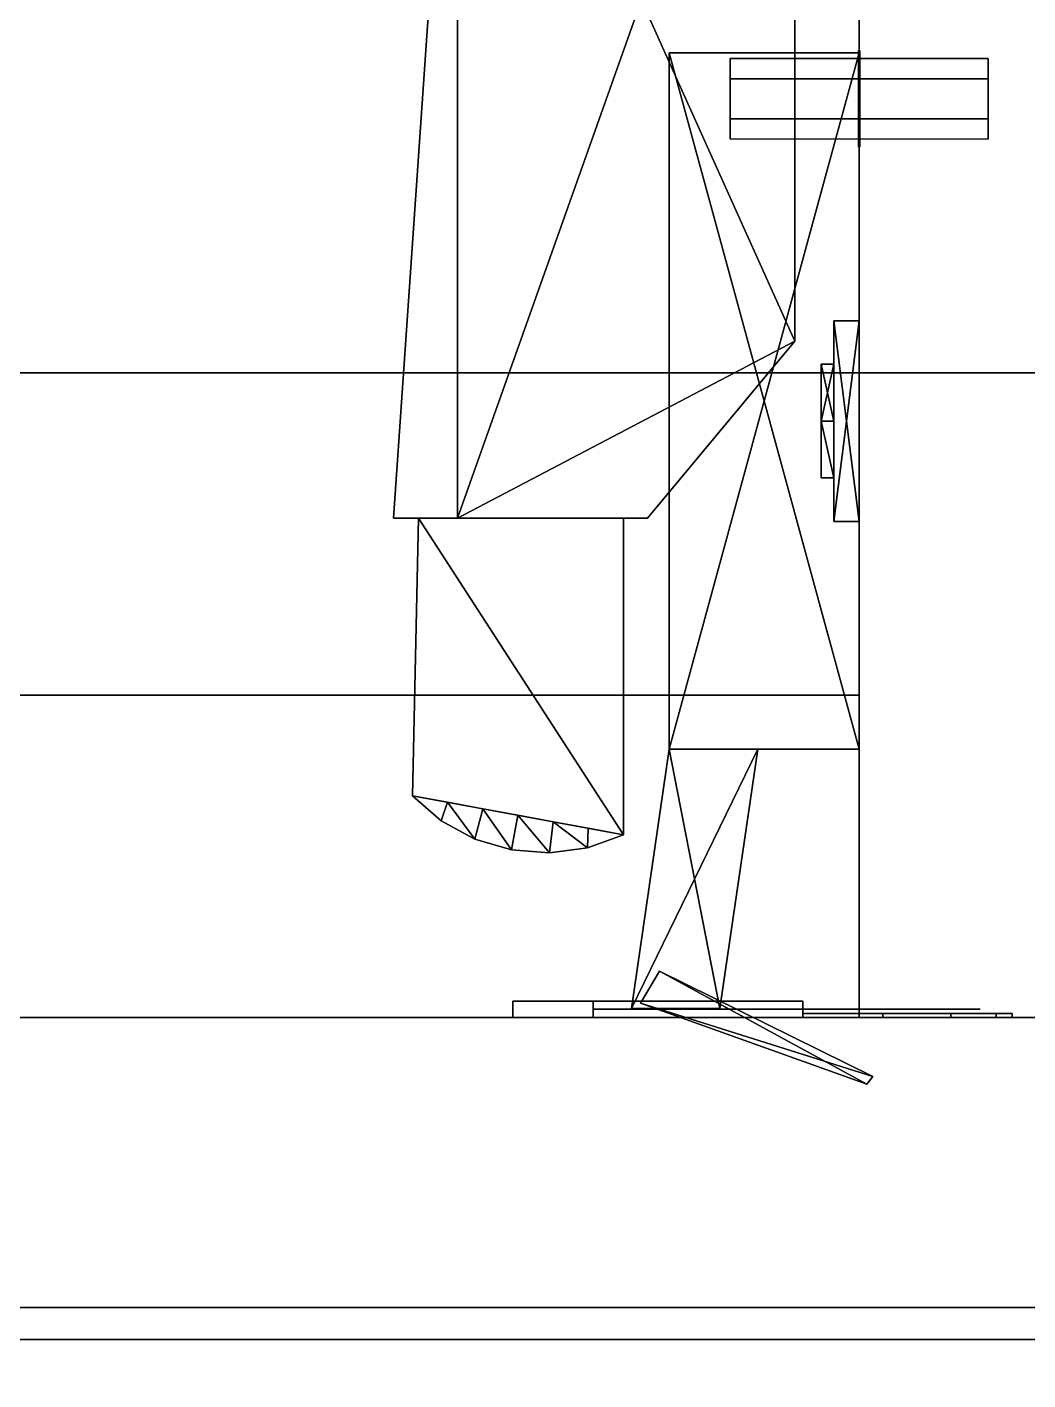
# Model space of a CAD drawing. Extents: x 0 to 3903, y -1756 to 0.
# Drawn here: x 3445.4 to 3507.5, y -540.5 to -456.5 of the extents above; entities that cross this region are included whole.
import ezdxf

# ---------------------------------------------------------------- set-up
doc = ezdxf.new("R2010")
doc.units = 0
for name, color, linetype in [('LAYER0', 7, 'CONTINUOUS'), ('LAYER1', 7, 'CONTINUOUS'), ('LAYER145', 35, 'CONTINUOUS'), ('LAYER151', 8, 'CONTINUOUS'), ('LAYER153', 8, 'CONTINUOUS'), ('LAYER279', 7, 'CONTINUOUS'), ('LAYER296', 7, 'CONTINUOUS'), ('LAYER297', 7, 'CONTINUOUS'), ('LAYER300', 7, 'CONTINUOUS'), ('LAYER303', 254, 'CONTINUOUS'), ('LAYER305', 7, 'CONTINUOUS'), ('LAYER308', 254, 'CONTINUOUS'), ('LAYER310', 253, 'CONTINUOUS'), ('LAYER311', 253, 'CONTINUOUS'), ('LAYER312', 28, 'CONTINUOUS'), ('LAYER313', 253, 'CONTINUOUS'), ('LAYER314', 253, 'CONTINUOUS'), ('LAYER315', 28, 'CONTINUOUS'), ('LAYER316', 8, 'CONTINUOUS'), ('LAYER55', 7, 'CONTINUOUS'), ('LAYER70', 7, 'CONTINUOUS')]:
    doc.layers.add(name, color=color, linetype=linetype)

msp = doc.modelspace()

# ---------------------------------------------------------------- linework, layer by layer
at = {"layer": 'LAYER0', "invisible_edges": 1}
for points in [[(3902.994, -18.002), (0.0042, -1756.002), (0.0042, -18.002), (3902.994, -18.002)], [(0.0042, -1756.002), (3902.994, -18.002), (3902.994, -1756.002), (0.0042, -1756.002)], [(3902.994, -1756.002, 5), (0.0042, -18.002, 5), (0.0042, -1756.002, 5), (3902.994, -1756.002, 5)], [(0.0042, -18.002, 5), (3902.994, -1756.002, 5), (3902.994, -18.002, 5), (0.0042, -18.002, 5)]]:
    msp.add_3dface(points, dxfattribs=at)
at = {"layer": 'LAYER145'}
for points, invisible_edges in [([(2987.5, -234.75, 885), (3753, -168, 885), (3753, -738, 885), (2987.5, -234.75, 885)], 5), ([(3753, -168, 910), (2987.5, -234.75, 910), (3753, -738, 910), (3753, -168, 910)], 3), ([(2987.5, -234.75, 885), (3753, -738, 885), (3013.39, -254.6101, 885), (2987.5, -234.75, 885)], 3), ([(3753, -738, 910), (2987.5, -234.75, 910), (3013.39, -254.6101, 910), (3753, -738, 910)], 5), ([(3013.39, -254.6101, 885), (3753, -738, 885), (3033.25, -280.5, 885), (3013.39, -254.6101, 885)], 3), ([(3753, -738, 910), (3013.39, -254.6101, 910), (3033.25, -280.5, 910), (3753, -738, 910)], 5), ([(3033.25, -280.5, 885), (3753, -738, 885), (3045.74, -310.6499, 885), (3033.25, -280.5, 885)], 3), ([(3753, -738, 910), (3033.25, -280.5, 910), (3045.74, -310.6499, 910), (3753, -738, 910)], 5), ([(3045.74, -310.6499, 885), (3753, -738, 885), (3050, -343, 885), (3045.74, -310.6499, 885)], 3), ([(3753, -738, 910), (3045.74, -310.6499, 910), (3050, -343, 910), (3753, -738, 910)], 5), ([(3050, -343, 885), (3753, -738, 885), (3050, -543, 885), (3050, -343, 885)], 3), ([(3753, -738, 910), (3050, -343, 910), (3050, -543, 910), (3753, -738, 910)], 5)]:
    msp.add_3dface(points, dxfattribs=dict(at, invisible_edges=invisible_edges))
at = {"layer": 'LAYER151', "invisible_edges": 1}
for points in [[(3535, -168, 1605), (907.0002, -538, 1605), (907.0002, -168, 1605), (3535, -168, 1605)], [(907.0002, -538, 1605), (3535, -168, 1605), (3535, -538, 1605), (907.0002, -538, 1605)], [(3535, -538, 1623), (907.0002, -168, 1623), (907.0002, -538, 1623), (3535, -538, 1623)], [(907.0002, -168, 1623), (3535, -538, 1623), (3535, -168, 1623), (907.0002, -168, 1623)], [(3535, -538, 1623), (907.0002, -538, 1605), (3535, -538, 1605), (3535, -538, 1623)], [(907.0002, -538, 1605), (3535, -538, 1623), (907.0002, -538, 1623), (907.0002, -538, 1605)]]:
    msp.add_3dface(points, dxfattribs=at)
at = {"layer": 'LAYER153', "invisible_edges": 1}
for points in [[(3517, -478, 2487), (925.0002, -538, 2487), (925.0002, -478, 2487), (3517, -478, 2487)], [(925.0002, -538, 2487), (3517, -478, 2487), (3517, -538, 2487), (925.0002, -538, 2487)], [(925.0002, -478, 2505), (3517, -478, 2487), (925.0002, -478, 2487), (925.0002, -478, 2505)], [(3517, -478, 2487), (925.0002, -478, 2505), (3517, -478, 2505), (3517, -478, 2487)], [(3517, -538, 2505), (925.0002, -478, 2505), (925.0002, -538, 2505), (3517, -538, 2505)], [(925.0002, -478, 2505), (3517, -538, 2505), (3517, -478, 2505), (925.0002, -478, 2505)], [(3517, -538, 2505), (925.0002, -538, 2487), (3517, -538, 2487), (3517, -538, 2505)], [(925.0002, -538, 2487), (3517, -538, 2505), (925.0002, -538, 2505), (925.0002, -538, 2487)]]:
    msp.add_3dface(points, dxfattribs=at)
at = {"layer": 'LAYER279', "invisible_edges": 1}
for points in [[(3497, -168, 1623), (3497, -518, 2487), (3497, -168, 2487), (3497, -168, 1623)], [(3497, -518, 2487), (3497, -168, 1623), (3497, -518, 1623), (3497, -518, 2487)], [(3497, -168, 1623), (3515, -518, 1623), (3497, -518, 1623), (3497, -168, 1623)], [(3515, -518, 1623), (3497, -168, 1623), (3515, -168, 1623), (3515, -518, 1623)], [(3515, -168, 2487), (3497, -518, 2487), (3515, -518, 2487), (3515, -168, 2487)], [(3497, -518, 2487), (3515, -168, 2487), (3497, -168, 2487), (3497, -518, 2487)], [(3515, -518, 1623), (3497, -518, 2487), (3497, -518, 1623), (3515, -518, 1623)], [(3497, -518, 2487), (3515, -518, 1623), (3515, -518, 2487), (3497, -518, 2487)]]:
    msp.add_3dface(points, dxfattribs=at)
at = {"layer": 'LAYER296', "invisible_edges": 1}
for points in [[(3497, -168, 1624), (3163, -518, 1624), (3163, -168, 1624), (3497, -168, 1624)], [(3163, -518, 1624), (3497, -168, 1624), (3497, -518, 1624), (3163, -518, 1624)], [(3497, -518, 1642), (3163, -168, 1642), (3163, -518, 1642), (3497, -518, 1642)], [(3163, -168, 1642), (3497, -518, 1642), (3497, -168, 1642), (3163, -168, 1642)], [(3497, -168, 1624), (3497, -518, 1642), (3497, -518, 1624), (3497, -168, 1624)], [(3497, -518, 1642), (3497, -168, 1624), (3497, -168, 1642), (3497, -518, 1642)], [(3497, -518, 1642), (3163, -518, 1624), (3497, -518, 1624), (3497, -518, 1642)], [(3163, -518, 1624), (3497, -518, 1642), (3163, -518, 1642), (3163, -518, 1624)]]:
    msp.add_3dface(points, dxfattribs=at)
at = {"layer": 'LAYER297', "invisible_edges": 1}
for points in [[(3163, -168, 2486), (3497, -518, 2486), (3497, -168, 2486), (3163, -168, 2486)], [(3497, -518, 2486), (3163, -168, 2486), (3163, -518, 2486), (3497, -518, 2486)], [(3163, -518, 2468), (3497, -168, 2468), (3497, -518, 2468), (3163, -518, 2468)], [(3497, -168, 2468), (3163, -518, 2468), (3163, -168, 2468), (3497, -168, 2468)], [(3497, -168, 2468), (3497, -518, 2486), (3497, -518, 2468), (3497, -168, 2468)], [(3497, -518, 2486), (3497, -168, 2468), (3497, -168, 2486), (3497, -518, 2486)], [(3163, -518, 2468), (3497, -518, 2486), (3163, -518, 2486), (3163, -518, 2468)], [(3497, -518, 2486), (3163, -518, 2468), (3497, -518, 2468), (3497, -518, 2486)]]:
    msp.add_3dface(points, dxfattribs=at)
at = {"layer": 'LAYER300', "invisible_edges": 1}
for points in [[(3497, -192.5999, 1905.333), (3163, -497.9998, 1905.333), (3163, -192.5999, 1905.333), (3497, -192.5999, 1905.333)], [(3163, -497.9998, 1905.333), (3497, -192.5999, 1905.333), (3497, -497.9998, 1905.333), (3163, -497.9998, 1905.333)], [(3497, -497.9998, 1923.333), (3163, -192.5999, 1923.333), (3163, -497.9998, 1923.333), (3497, -497.9998, 1923.333)], [(3163, -192.5999, 1923.333), (3497, -497.9998, 1923.333), (3497, -192.5999, 1923.333), (3163, -192.5999, 1923.333)], [(3497, -192.5999, 1905.333), (3497, -497.9998, 1923.333), (3497, -497.9998, 1905.333), (3497, -192.5999, 1905.333)], [(3497, -497.9998, 1923.333), (3497, -192.5999, 1905.333), (3497, -192.5999, 1923.333), (3497, -497.9998, 1923.333)], [(3497, -497.9998, 1923.333), (3163, -497.9998, 1905.333), (3497, -497.9998, 1905.333), (3497, -497.9998, 1923.333)], [(3163, -497.9998, 1905.333), (3497, -497.9998, 1923.333), (3163, -497.9998, 1923.333), (3163, -497.9998, 1905.333)]]:
    msp.add_3dface(points, dxfattribs=at)
at = {"layer": 'LAYER303'}
for points in [[(3496.95, -458, 1902.833), (3496.95, -464, 1902.833), (3496.95, -462.5, 1905.431), (3496.95, -459.5, 1905.431)], [(3496.95, -458, 1902.833), (3496.95, -464, 1902.833), (3496.95, -462.5, 1900.235), (3496.95, -459.5, 1900.235)], [(3497.05, -458, 1902.833), (3497.05, -464, 1902.833), (3497.05, -462.5, 1905.431), (3497.05, -459.5, 1905.431)], [(3497.05, -458, 1902.833), (3497.05, -464, 1902.833), (3497.05, -462.5, 1900.235), (3497.05, -459.5, 1900.235)], [(3489, -463.5, 1902.833), (3489, -458.5, 1902.833), (3489, -459.75, 1904.998), (3489, -462.25, 1904.998)], [(3489, -463.5, 1902.833), (3489, -462.25, 1900.668), (3489, -459.75, 1900.668), (3489, -458.5, 1902.833)], [(3505, -463.5, 1902.833), (3505, -458.5, 1902.833), (3505, -459.75, 1904.998), (3505, -462.25, 1904.998)], [(3505, -463.5, 1902.833), (3505, -462.25, 1900.668), (3505, -459.75, 1900.668), (3505, -458.5, 1902.833)]]:
    msp.add_3dface(points, dxfattribs=at)
at = {"layer": 'LAYER305', "invisible_edges": 1}
for points in [[(3497, -192.5999, 2186.666), (3163, -497.9998, 2186.666), (3163, -192.5999, 2186.666), (3497, -192.5999, 2186.666)], [(3163, -497.9998, 2186.666), (3497, -192.5999, 2186.666), (3497, -497.9998, 2186.666), (3163, -497.9998, 2186.666)], [(3497, -497.9998, 2204.666), (3163, -192.5999, 2204.666), (3163, -497.9998, 2204.666), (3497, -497.9998, 2204.666)], [(3163, -192.5999, 2204.666), (3497, -497.9998, 2204.666), (3497, -192.5999, 2204.666), (3163, -192.5999, 2204.666)], [(3497, -192.5999, 2186.666), (3497, -497.9998, 2204.666), (3497, -497.9998, 2186.666), (3497, -192.5999, 2186.666)], [(3497, -497.9998, 2204.666), (3497, -192.5999, 2186.666), (3497, -192.5999, 2204.666), (3497, -497.9998, 2204.666)], [(3497, -497.9998, 2204.666), (3163, -497.9998, 2186.666), (3497, -497.9998, 2186.666), (3497, -497.9998, 2204.666)], [(3163, -497.9998, 2186.666), (3497, -497.9998, 2204.666), (3163, -497.9998, 2204.666), (3163, -497.9998, 2186.666)]]:
    msp.add_3dface(points, dxfattribs=at)
at = {"layer": 'LAYER308'}
for points in [[(3496.95, -458, 2184.166), (3496.95, -464, 2184.166), (3496.95, -462.5, 2186.764), (3496.95, -459.5, 2186.764)], [(3496.95, -458, 2184.166), (3496.95, -464, 2184.166), (3496.95, -462.5, 2181.568), (3496.95, -459.5, 2181.568)], [(3497.05, -458, 2184.166), (3497.05, -464, 2184.166), (3497.05, -462.5, 2186.764), (3497.05, -459.5, 2186.764)], [(3497.05, -458, 2184.166), (3497.05, -464, 2184.166), (3497.05, -462.5, 2181.568), (3497.05, -459.5, 2181.568)], [(3489, -463.5, 2184.166), (3489, -458.5, 2184.166), (3489, -459.75, 2186.331), (3489, -462.25, 2186.331)], [(3489, -463.5, 2184.166), (3489, -462.25, 2182.001), (3489, -459.75, 2182.001), (3489, -458.5, 2184.166)], [(3505, -463.5, 2184.166), (3505, -458.5, 2184.166), (3505, -459.75, 2186.331), (3505, -462.25, 2186.331)], [(3505, -463.5, 2184.166), (3505, -462.25, 2182.001), (3505, -459.75, 2182.001), (3505, -458.5, 2184.166)]]:
    msp.add_3dface(points, dxfattribs=at)
at = {"layer": 'LAYER310'}
for points in [[(3493, -428.0422, 1734.8), (3472.075, -429.5056, 1734.8), (3472.075, -487.011, 1734.8), (3493, -428.0422, 1734.8)], [(3493, -428.0422, 1734.8), (3472.075, -487.011, 1734.8), (3493, -476.0403, 1734.8), (3493, -428.0422, 1734.8)], [(3472.075, -429.5056, 1717.2), (3493, -428.0422, 1717.2), (3493, -476.0403, 1717.2), (3472.075, -429.5056, 1717.2)], [(3493, -428.0422, 1717.2), (3493, -428.0422, 1734.8), (3493, -476.0403, 1734.8), (3493, -428.0422, 1717.2)], [(3493, -428.0422, 1717.2), (3493, -476.0403, 1734.8), (3493, -476.0403, 1717.2), (3493, -428.0422, 1717.2)], [(3472.075, -487.011, 1718.6), (3468.1, -487.011, 1718.6), (3472.075, -429.5056, 1718.6), (3472.075, -487.011, 1718.6)], [(3468.1, -487.011, 1733.4), (3472.075, -487.011, 1733.4), (3472.075, -429.5056, 1733.4), (3468.1, -487.011, 1733.4)], [(3468.1, -487.011, 1733.4), (3472.075, -429.5056, 1733.4), (3472.075, -429.5056, 1718.6), (3468.1, -487.011, 1733.4)], [(3468.1, -487.011, 1733.4), (3472.075, -429.5056, 1718.6), (3468.1, -487.011, 1718.6), (3468.1, -487.011, 1733.4)], [(3472.075, -429.5056, 1717.2), (3493, -476.0403, 1717.2), (3472.075, -487.011, 1717.2), (3472.075, -429.5056, 1717.2)], [(3472.075, -487.011, 1717.2), (3472.075, -487.011, 1718.6), (3472.075, -429.5056, 1718.6), (3472.075, -487.011, 1717.2)], [(3472.075, -487.011, 1717.2), (3472.075, -429.5056, 1718.6), (3472.075, -429.5056, 1717.2), (3472.075, -487.011, 1717.2)], [(3472.075, -429.5056, 1734.8), (3472.075, -429.5056, 1733.4), (3472.075, -487.011, 1734.8), (3472.075, -429.5056, 1734.8)], [(3472.075, -487.011, 1734.8), (3472.075, -429.5056, 1733.4), (3472.075, -487.011, 1733.4), (3472.075, -487.011, 1734.8)], [(3472.075, -487.011, 1734.8), (3483.858, -487.011, 1734.8), (3493, -476.0403, 1734.8), (3472.075, -487.011, 1734.8)], [(3472.075, -487.011, 1717.2), (3493, -476.0403, 1717.2), (3483.858, -487.011, 1717.2), (3472.075, -487.011, 1717.2)], [(3483.858, -487.011, 1717.2), (3493, -476.0403, 1717.2), (3493, -476.0403, 1734.8), (3483.858, -487.011, 1717.2)], [(3483.858, -487.011, 1717.2), (3493, -476.0403, 1734.8), (3483.858, -487.011, 1734.8), (3483.858, -487.011, 1717.2)], [(3468.1, -487.011, 1733.4), (3468.1, -487.011, 1718.6), (3472.075, -487.011, 1733.4), (3468.1, -487.011, 1733.4)], [(3472.075, -487.011, 1733.4), (3468.1, -487.011, 1718.6), (3472.075, -487.011, 1718.6), (3472.075, -487.011, 1733.4)], [(3469.666, -487.011, 1732.7), (3469.275, -504.2454, 1732.7), (3482.375, -506.666, 1732.7), (3469.666, -487.011, 1732.7)], [(3469.275, -504.2454, 1719.3), (3469.275, -504.2454, 1732.7), (3469.666, -487.011, 1732.7), (3469.275, -504.2454, 1719.3)], [(3469.275, -504.2454, 1719.3), (3469.666, -487.011, 1732.7), (3469.666, -487.011, 1719.3), (3469.275, -504.2454, 1719.3)], [(3469.275, -504.2454, 1719.3), (3469.666, -487.011, 1719.3), (3482.375, -506.666, 1719.3), (3469.275, -504.2454, 1719.3)], [(3469.666, -487.011, 1732.7), (3482.375, -506.666, 1732.7), (3482.375, -487.011, 1732.7), (3469.666, -487.011, 1732.7)], [(3482.375, -506.666, 1719.3), (3469.666, -487.011, 1719.3), (3482.375, -487.011, 1719.3), (3482.375, -506.666, 1719.3)], [(3472.075, -487.011, 1734.8), (3472.075, -487.011, 1717.2), (3483.858, -487.011, 1734.8), (3472.075, -487.011, 1734.8)], [(3483.858, -487.011, 1734.8), (3472.075, -487.011, 1717.2), (3483.858, -487.011, 1717.2), (3483.858, -487.011, 1734.8)], [(3482.375, -506.666, 1719.3), (3482.375, -487.011, 1719.3), (3482.375, -506.666, 1732.7), (3482.375, -506.666, 1719.3)], [(3482.375, -506.666, 1732.7), (3482.375, -487.011, 1719.3), (3482.375, -487.011, 1732.7), (3482.375, -506.666, 1732.7)], [(3471.07, -505.7974, 1719.3), (3471.07, -505.7974, 1732.7), (3469.275, -504.2454, 1732.7), (3471.07, -505.7974, 1719.3)], [(3471.07, -505.7974, 1719.3), (3469.275, -504.2454, 1732.7), (3469.275, -504.2454, 1719.3), (3471.07, -505.7974, 1719.3)], [(3471.07, -505.7974, 1732.7), (3471.458, -504.6487, 1732.7), (3469.275, -504.2454, 1732.7), (3471.07, -505.7974, 1732.7)], [(3471.458, -504.6487, 1719.3), (3471.07, -505.7974, 1719.3), (3469.275, -504.2454, 1719.3), (3471.458, -504.6487, 1719.3)], [(3473.152, -506.937, 1732.7), (3471.458, -504.6487, 1732.7), (3471.07, -505.7974, 1732.7), (3473.152, -506.937, 1732.7)], [(3471.458, -504.6487, 1719.3), (3473.152, -506.937, 1719.3), (3471.07, -505.7974, 1719.3), (3471.458, -504.6487, 1719.3)], [(3473.152, -506.937, 1732.7), (3473.642, -505.0522, 1732.7), (3471.458, -504.6487, 1732.7), (3473.152, -506.937, 1732.7)], [(3473.642, -505.0522, 1719.3), (3473.152, -506.937, 1719.3), (3471.458, -504.6487, 1719.3), (3473.642, -505.0522, 1719.3)], [(3475.426, -507.6125, 1732.7), (3473.642, -505.0522, 1732.7), (3473.152, -506.937, 1732.7), (3475.426, -507.6125, 1732.7)], [(3473.642, -505.0522, 1719.3), (3475.426, -507.6125, 1719.3), (3473.152, -506.937, 1719.3), (3473.642, -505.0522, 1719.3)], [(3475.426, -507.6125, 1732.7), (3475.825, -505.4556, 1732.7), (3473.642, -505.0522, 1732.7), (3475.426, -507.6125, 1732.7)], [(3475.825, -505.4556, 1719.3), (3475.426, -507.6125, 1719.3), (3473.642, -505.0522, 1719.3), (3475.825, -505.4556, 1719.3)], [(3473.152, -506.937, 1719.3), (3473.152, -506.937, 1732.7), (3471.07, -505.7974, 1732.7), (3473.152, -506.937, 1719.3)], [(3473.152, -506.937, 1719.3), (3471.07, -505.7974, 1732.7), (3471.07, -505.7974, 1719.3), (3473.152, -506.937, 1719.3)], [(3477.792, -507.7944, 1732.7), (3475.825, -505.4556, 1732.7), (3475.426, -507.6125, 1732.7), (3477.792, -507.7944, 1732.7)], [(3475.825, -505.4556, 1719.3), (3477.792, -507.7944, 1719.3), (3475.426, -507.6125, 1719.3), (3475.825, -505.4556, 1719.3)], [(3477.792, -507.7944, 1732.7), (3478.008, -505.8591, 1732.7), (3475.825, -505.4556, 1732.7), (3477.792, -507.7944, 1732.7)], [(3478.008, -505.8591, 1719.3), (3477.792, -507.7944, 1719.3), (3475.825, -505.4556, 1719.3), (3478.008, -505.8591, 1719.3)], [(3480.144, -507.4741, 1732.7), (3478.008, -505.8591, 1732.7), (3477.792, -507.7944, 1732.7), (3480.144, -507.4741, 1732.7)], [(3478.008, -505.8591, 1719.3), (3480.144, -507.4741, 1719.3), (3477.792, -507.7944, 1719.3), (3478.008, -505.8591, 1719.3)], [(3480.144, -507.4741, 1732.7), (3480.192, -506.2625, 1732.7), (3478.008, -505.8591, 1732.7), (3480.144, -507.4741, 1732.7)], [(3480.192, -506.2625, 1719.3), (3480.144, -507.4741, 1719.3), (3478.008, -505.8591, 1719.3), (3480.192, -506.2625, 1719.3)], [(3475.426, -507.6125, 1719.3), (3475.426, -507.6125, 1732.7), (3473.152, -506.937, 1732.7), (3475.426, -507.6125, 1719.3)], [(3475.426, -507.6125, 1719.3), (3473.152, -506.937, 1732.7), (3473.152, -506.937, 1719.3), (3475.426, -507.6125, 1719.3)], [(3482.375, -506.666, 1732.7), (3480.192, -506.2625, 1732.7), (3480.144, -507.4741, 1732.7), (3482.375, -506.666, 1732.7)], [(3480.192, -506.2625, 1719.3), (3482.375, -506.666, 1719.3), (3480.144, -507.4741, 1719.3), (3480.192, -506.2625, 1719.3)], [(3482.375, -506.666, 1719.3), (3482.375, -506.666, 1732.7), (3480.144, -507.4741, 1732.7), (3482.375, -506.666, 1719.3)], [(3482.375, -506.666, 1719.3), (3480.144, -507.4741, 1732.7), (3480.144, -507.4741, 1719.3), (3482.375, -506.666, 1719.3)], [(3477.792, -507.7944, 1719.3), (3477.792, -507.7944, 1732.7), (3475.426, -507.6125, 1732.7), (3477.792, -507.7944, 1719.3)], [(3477.792, -507.7944, 1719.3), (3475.426, -507.6125, 1732.7), (3475.426, -507.6125, 1719.3), (3477.792, -507.7944, 1719.3)], [(3480.144, -507.4741, 1719.3), (3480.144, -507.4741, 1732.7), (3477.792, -507.7944, 1732.7), (3480.144, -507.4741, 1719.3)], [(3480.144, -507.4741, 1719.3), (3477.792, -507.7944, 1732.7), (3477.792, -507.7944, 1719.3), (3480.144, -507.4741, 1719.3)]]:
    msp.add_3dface(points, dxfattribs=at)
at = {"layer": 'LAYER311'}
for points in [[(3497, -501.3635, 1720), (3485.22, -501.3635, 1720), (3497, -458.1428, 1720), (3497, -501.3635, 1720)], [(3497, -458.1428, 1720), (3485.22, -501.3635, 1720), (3485.22, -458.1428, 1720), (3497, -458.1428, 1720)], [(3497, -458.1428, 1720), (3485.22, -458.1428, 1720), (3497, -458.1428, 1732), (3497, -458.1428, 1720)], [(3497, -458.1428, 1732), (3485.22, -458.1428, 1720), (3485.22, -458.1428, 1732), (3497, -458.1428, 1732)], [(3497, -458.1428, 1732), (3485.22, -458.1428, 1732), (3497, -501.3635, 1732), (3497, -458.1428, 1732)], [(3497, -501.3635, 1732), (3485.22, -458.1428, 1732), (3485.22, -501.3635, 1732), (3497, -501.3635, 1732)], [(3485.22, -501.3635, 1720), (3485.22, -501.3635, 1732), (3485.22, -458.1428, 1720), (3485.22, -501.3635, 1720)], [(3485.22, -458.1428, 1720), (3485.22, -501.3635, 1732), (3485.22, -458.1428, 1732), (3485.22, -458.1428, 1720)], [(3495.429, -487.2339, 1749), (3497, -487.2339, 1749), (3497, -474.7661, 1749), (3495.429, -487.2339, 1749)], [(3495.429, -487.2339, 1749), (3497, -474.7661, 1749), (3495.429, -474.7661, 1749), (3495.429, -487.2339, 1749)], [(3495.429, -474.7661, 1749), (3497, -474.7661, 1749), (3497, -474.7661, 1703), (3495.429, -474.7661, 1749)], [(3495.429, -474.7661, 1749), (3497, -474.7661, 1703), (3495.429, -474.7661, 1703), (3495.429, -474.7661, 1749)], [(3495.429, -474.7661, 1703), (3497, -474.7661, 1703), (3497, -487.2339, 1703), (3495.429, -474.7661, 1703)], [(3495.429, -474.7661, 1703), (3497, -487.2339, 1703), (3495.429, -487.2339, 1703), (3495.429, -474.7661, 1703)], [(3495.429, -487.2339, 1703), (3495.429, -487.2339, 1749), (3495.429, -474.7661, 1749), (3495.429, -487.2339, 1703)], [(3495.429, -487.2339, 1703), (3495.429, -474.7661, 1749), (3495.429, -474.7661, 1703), (3495.429, -487.2339, 1703)], [(3494.644, -481, 1737.757), (3494.644, -477.4736, 1742), (3495.429, -481, 1737.757), (3494.644, -481, 1737.757)], [(3495.429, -481, 1737.757), (3494.644, -477.4736, 1742), (3495.429, -477.4736, 1742), (3495.429, -481, 1737.757)], [(3494.644, -477.4736, 1742), (3494.644, -481, 1746.243), (3495.429, -477.4736, 1742), (3494.644, -477.4736, 1742)], [(3495.429, -477.4736, 1742), (3494.644, -481, 1746.243), (3495.429, -481, 1746.243), (3495.429, -477.4736, 1742)], [(3494.644, -481, 1746.243), (3494.644, -477.4736, 1742), (3494.644, -484.5264, 1742), (3494.644, -481, 1746.243)], [(3494.644, -484.5264, 1742), (3494.644, -477.4736, 1742), (3494.644, -481, 1737.757), (3494.644, -484.5264, 1742)], [(3494.644, -481, 1705.757), (3494.644, -477.4736, 1710), (3495.429, -481, 1705.757), (3494.644, -481, 1705.757)], [(3495.429, -481, 1705.757), (3494.644, -477.4736, 1710), (3495.429, -477.4736, 1710), (3495.429, -481, 1705.757)], [(3494.644, -477.4736, 1710), (3494.644, -481, 1714.243), (3495.429, -477.4736, 1710), (3494.644, -477.4736, 1710)], [(3495.429, -477.4736, 1710), (3494.644, -481, 1714.243), (3495.429, -481, 1714.243), (3495.429, -477.4736, 1710)], [(3494.644, -481, 1714.243), (3494.644, -477.4736, 1710), (3494.644, -484.5264, 1710), (3494.644, -481, 1714.243)], [(3494.644, -484.5264, 1710), (3494.644, -477.4736, 1710), (3494.644, -481, 1705.757), (3494.644, -484.5264, 1710)], [(3495.429, -481, 1746.243), (3495.429, -477.4736, 1742), (3495.429, -481, 1737.757), (3495.429, -481, 1746.243)], [(3495.429, -481, 1714.243), (3495.429, -477.4736, 1710), (3495.429, -481, 1705.757), (3495.429, -481, 1714.243)], [(3494.644, -484.5264, 1742), (3494.644, -481, 1737.757), (3495.429, -484.5264, 1742), (3494.644, -484.5264, 1742)], [(3495.429, -484.5264, 1742), (3494.644, -481, 1737.757), (3495.429, -481, 1737.757), (3495.429, -484.5264, 1742)], [(3495.429, -481, 1746.243), (3494.644, -481, 1746.243), (3495.429, -484.5264, 1742), (3495.429, -481, 1746.243)], [(3495.429, -484.5264, 1742), (3494.644, -481, 1746.243), (3494.644, -484.5264, 1742), (3495.429, -484.5264, 1742)], [(3494.644, -484.5264, 1710), (3494.644, -481, 1705.757), (3495.429, -484.5264, 1710), (3494.644, -484.5264, 1710)], [(3495.429, -484.5264, 1710), (3494.644, -481, 1705.757), (3495.429, -481, 1705.757), (3495.429, -484.5264, 1710)], [(3495.429, -481, 1714.243), (3494.644, -481, 1714.243), (3495.429, -484.5264, 1710), (3495.429, -481, 1714.243)], [(3495.429, -484.5264, 1710), (3494.644, -481, 1714.243), (3494.644, -484.5264, 1710), (3495.429, -484.5264, 1710)], [(3495.429, -481, 1746.243), (3495.429, -481, 1737.757), (3495.429, -484.5264, 1742), (3495.429, -481, 1746.243)], [(3495.429, -481, 1714.243), (3495.429, -481, 1705.757), (3495.429, -484.5264, 1710), (3495.429, -481, 1714.243)], [(3497, -487.2339, 1703), (3497, -487.2339, 1749), (3495.429, -487.2339, 1749), (3497, -487.2339, 1703)], [(3497, -487.2339, 1703), (3495.429, -487.2339, 1749), (3495.429, -487.2339, 1703), (3497, -487.2339, 1703)], [(3488.361, -517.4595, 1720), (3482.864, -517.4595, 1720), (3490.717, -501.3635, 1720), (3488.361, -517.4595, 1720)], [(3490.717, -501.3635, 1720), (3482.864, -517.4595, 1720), (3485.22, -501.3635, 1720), (3490.717, -501.3635, 1720)], [(3488.361, -517.4595, 1732), (3485.22, -501.3635, 1732), (3482.864, -517.4595, 1732), (3488.361, -517.4595, 1732)], [(3482.864, -517.4595, 1720), (3482.864, -517.4595, 1732), (3485.22, -501.3635, 1720), (3482.864, -517.4595, 1720)], [(3485.22, -501.3635, 1720), (3482.864, -517.4595, 1732), (3485.22, -501.3635, 1732), (3485.22, -501.3635, 1720)], [(3490.717, -501.3635, 1732), (3485.22, -501.3635, 1732), (3488.361, -517.4595, 1732), (3490.717, -501.3635, 1732)], [(3484.612, -515.1406, 1721), (3497.466, -522.1428, 1721), (3483.435, -517.1189, 1721), (3484.612, -515.1406, 1721)], [(3484.612, -515.1406, 1731), (3483.435, -517.1189, 1731), (3497.854, -521.6628, 1731), (3484.612, -515.1406, 1731)], [(3497.854, -521.6628, 1721), (3497.466, -522.1428, 1721), (3484.612, -515.1406, 1721), (3497.854, -521.6628, 1721)], [(3497.854, -521.6628, 1731), (3483.435, -517.1189, 1731), (3497.466, -522.1428, 1731), (3497.854, -521.6628, 1731)], [(3497.466, -522.1428, 1721), (3497.466, -522.1428, 1731), (3483.435, -517.1189, 1721), (3497.466, -522.1428, 1721)], [(3483.435, -517.1189, 1721), (3497.466, -522.1428, 1731), (3483.435, -517.1189, 1731), (3483.435, -517.1189, 1721)]]:
    msp.add_3dface(points, dxfattribs=at)
at = {"layer": 'LAYER312'}
for points in [[(3475.5, -517, 1747), (3475.5, -518, 1747), (3475.5, -517, 1747)], [(3475.5, -517, 1705), (3493.5, -517, 1705), (3493.5, -517, 1705), (3475.5, -517, 1705)], [(3475.5, -517, 1747), (3493.5, -517, 1747), (3493.5, -517, 1747), (3475.5, -517, 1747)], [(3493.5, -517, 1705), (3493.5, -518, 1705), (3475.5, -518, 1705), (3475.5, -517, 1705)], [(3475.5, -518, 1705), (3475.5, -518, 1747), (3475.5, -517, 1747), (3475.5, -517, 1705)], [(3493.5, -517, 1747), (3493.5, -518, 1747), (3475.5, -518, 1747), (3475.5, -517, 1747)], [(3480.5, -517, 1717), (3480.5, -518, 1717), (3480.5, -518, 1735), (3480.5, -517, 1735)], [(3480.5, -517, 1717), (3480.5, -518, 1717), (3493.5, -518, 1717), (3493.5, -517, 1717)], [(3480.5, -517, 1735), (3480.5, -518, 1735), (3493.5, -518, 1735), (3493.5, -517, 1735)], [(3493.5, -517, 1717), (3493.5, -518, 1717), (3493.5, -518, 1705), (3493.5, -517, 1705)], [(3493.5, -517, 1735), (3493.5, -518, 1735), (3493.5, -518, 1747), (3493.5, -517, 1747)], [(3475.5, -518, 1705), (3493.5, -518, 1705), (3493.5, -518, 1747), (3475.5, -518, 1747)], [(3480.5, -518, 1717), (3480.5, -518, 1735), (3480.5, -518, 1717)], [(3493.5, -518, 1717), (3493.5, -518, 1705), (3493.5, -518, 1717)], [(3493.5, -518, 1735), (3493.5, -518, 1747), (3493.5, -518, 1735)]]:
    msp.add_3dface(points, dxfattribs=at)
for points, invisible_edges in [([(3475.5, -517, 1747), (3475.5, -517, 1705), (3480.5, -517, 1717), (3480.5, -517, 1735)], 10), ([(3475.5, -517, 1705), (3480.5, -517, 1717), (3493.5, -517, 1717), (3493.5, -517, 1705)], 1), ([(3475.5, -517, 1747), (3480.5, -517, 1735), (3493.5, -517, 1735), (3493.5, -517, 1747)], 1), ([(3493.5, -517.5, 1735), (3493.5, -517.5, 1717), (3480.5, -517.5, 1717), (3480.5, -517.5, 1735)], 1), ([(3497.709, -517.5, 1731.317), (3497.5, -517.5, 1720.5), (3493.5, -517.5, 1717), (3493.5, -517.5, 1735)], 5), ([(3493.5, -517.75, 1713), (3498.475, -517.75, 1713.99), (3497.5, -517.75, 1720.5), (3493.5, -517.75, 1717)], 2), ([(3498.475, -517.75, 1738.01), (3493.5, -517.75, 1739), (3493.5, -517.75, 1735), (3497.5, -517.75, 1731.5)], 8), ([(3504.5, -517.5, 1731.5), (3504.5, -517.5, 1720.5), (3497.5, -517.5, 1720.5), (3497.709, -517.5, 1731.317)], 4), ([(3498.475, -517.75, 1713.99), (3502.692, -517.75, 1716.808), (3501, -517.75, 1720.5), (3497.5, -517.75, 1720.5)], 10), ([(3502.692, -517.75, 1735.192), (3498.475, -517.75, 1738.01), (3497.5, -517.75, 1731.5), (3501, -517.75, 1731.5)], 10), ([(3502.692, -517.75, 1716.808), (3505.51, -517.75, 1721.025), (3504.5, -517.75, 1720.5), (3501, -517.75, 1720.5)], 10), ([(3505.51, -517.75, 1730.975), (3502.692, -517.75, 1735.192), (3501, -517.75, 1731.5), (3504.5, -517.75, 1731.5)], 10), ([(3505.51, -517.75, 1721.025), (3506.5, -517.75, 1726), (3504.5, -517.75, 1726), (3504.5, -517.75, 1720.5)], 10), ([(3506.5, -517.75, 1726), (3505.51, -517.75, 1730.975), (3504.5, -517.75, 1731.5), (3504.5, -517.75, 1726)], 10)]:
    msp.add_3dface(points, dxfattribs=dict(at, invisible_edges=invisible_edges))
at = {"layer": 'LAYER313'}
for points in [[(3493, -428.0422, 2392.8), (3472.075, -429.5056, 2392.8), (3472.075, -487.011, 2392.8), (3493, -428.0422, 2392.8)], [(3493, -428.0422, 2392.8), (3472.075, -487.011, 2392.8), (3493, -476.0403, 2392.8), (3493, -428.0422, 2392.8)], [(3472.075, -429.5056, 2375.2), (3493, -428.0422, 2375.2), (3493, -476.0403, 2375.2), (3472.075, -429.5056, 2375.2)], [(3493, -428.0422, 2375.2), (3493, -428.0422, 2392.8), (3493, -476.0403, 2392.8), (3493, -428.0422, 2375.2)], [(3493, -428.0422, 2375.2), (3493, -476.0403, 2392.8), (3493, -476.0403, 2375.2), (3493, -428.0422, 2375.2)], [(3472.075, -487.011, 2376.6), (3468.1, -487.011, 2376.6), (3472.075, -429.5056, 2376.6), (3472.075, -487.011, 2376.6)], [(3468.1, -487.011, 2391.4), (3472.075, -487.011, 2391.4), (3472.075, -429.5056, 2391.4), (3468.1, -487.011, 2391.4)], [(3468.1, -487.011, 2391.4), (3472.075, -429.5056, 2391.4), (3472.075, -429.5056, 2376.6), (3468.1, -487.011, 2391.4)], [(3468.1, -487.011, 2391.4), (3472.075, -429.5056, 2376.6), (3468.1, -487.011, 2376.6), (3468.1, -487.011, 2391.4)], [(3472.075, -429.5056, 2375.2), (3493, -476.0403, 2375.2), (3472.075, -487.011, 2375.2), (3472.075, -429.5056, 2375.2)], [(3472.075, -487.011, 2375.2), (3472.075, -487.011, 2376.6), (3472.075, -429.5056, 2376.6), (3472.075, -487.011, 2375.2)], [(3472.075, -487.011, 2375.2), (3472.075, -429.5056, 2376.6), (3472.075, -429.5056, 2375.2), (3472.075, -487.011, 2375.2)], [(3472.075, -429.5056, 2392.8), (3472.075, -429.5056, 2391.4), (3472.075, -487.011, 2392.8), (3472.075, -429.5056, 2392.8)], [(3472.075, -487.011, 2392.8), (3472.075, -429.5056, 2391.4), (3472.075, -487.011, 2391.4), (3472.075, -487.011, 2392.8)], [(3472.075, -487.011, 2392.8), (3483.858, -487.011, 2392.8), (3493, -476.0403, 2392.8), (3472.075, -487.011, 2392.8)], [(3472.075, -487.011, 2375.2), (3493, -476.0403, 2375.2), (3483.858, -487.011, 2375.2), (3472.075, -487.011, 2375.2)], [(3483.858, -487.011, 2375.2), (3493, -476.0403, 2375.2), (3493, -476.0403, 2392.8), (3483.858, -487.011, 2375.2)], [(3483.858, -487.011, 2375.2), (3493, -476.0403, 2392.8), (3483.858, -487.011, 2392.8), (3483.858, -487.011, 2375.2)], [(3468.1, -487.011, 2391.4), (3468.1, -487.011, 2376.6), (3472.075, -487.011, 2391.4), (3468.1, -487.011, 2391.4)], [(3472.075, -487.011, 2391.4), (3468.1, -487.011, 2376.6), (3472.075, -487.011, 2376.6), (3472.075, -487.011, 2391.4)], [(3469.666, -487.011, 2390.7), (3469.275, -504.2454, 2390.7), (3482.375, -506.666, 2390.7), (3469.666, -487.011, 2390.7)], [(3469.275, -504.2454, 2377.3), (3469.275, -504.2454, 2390.7), (3469.666, -487.011, 2390.7), (3469.275, -504.2454, 2377.3)], [(3469.275, -504.2454, 2377.3), (3469.666, -487.011, 2390.7), (3469.666, -487.011, 2377.3), (3469.275, -504.2454, 2377.3)], [(3469.275, -504.2454, 2377.3), (3469.666, -487.011, 2377.3), (3482.375, -506.666, 2377.3), (3469.275, -504.2454, 2377.3)], [(3469.666, -487.011, 2390.7), (3482.375, -506.666, 2390.7), (3482.375, -487.011, 2390.7), (3469.666, -487.011, 2390.7)], [(3482.375, -506.666, 2377.3), (3469.666, -487.011, 2377.3), (3482.375, -487.011, 2377.3), (3482.375, -506.666, 2377.3)], [(3472.075, -487.011, 2392.8), (3472.075, -487.011, 2375.2), (3483.858, -487.011, 2392.8), (3472.075, -487.011, 2392.8)], [(3483.858, -487.011, 2392.8), (3472.075, -487.011, 2375.2), (3483.858, -487.011, 2375.2), (3483.858, -487.011, 2392.8)], [(3482.375, -506.666, 2377.3), (3482.375, -487.011, 2377.3), (3482.375, -506.666, 2390.7), (3482.375, -506.666, 2377.3)], [(3482.375, -506.666, 2390.7), (3482.375, -487.011, 2377.3), (3482.375, -487.011, 2390.7), (3482.375, -506.666, 2390.7)], [(3471.07, -505.7974, 2377.3), (3471.07, -505.7974, 2390.7), (3469.275, -504.2454, 2390.7), (3471.07, -505.7974, 2377.3)], [(3471.07, -505.7974, 2377.3), (3469.275, -504.2454, 2390.7), (3469.275, -504.2454, 2377.3), (3471.07, -505.7974, 2377.3)], [(3471.07, -505.7974, 2390.7), (3471.458, -504.6487, 2390.7), (3469.275, -504.2454, 2390.7), (3471.07, -505.7974, 2390.7)], [(3471.458, -504.6487, 2377.3), (3471.07, -505.7974, 2377.3), (3469.275, -504.2454, 2377.3), (3471.458, -504.6487, 2377.3)], [(3473.152, -506.937, 2390.7), (3471.458, -504.6487, 2390.7), (3471.07, -505.7974, 2390.7), (3473.152, -506.937, 2390.7)], [(3471.458, -504.6487, 2377.3), (3473.152, -506.937, 2377.3), (3471.07, -505.7974, 2377.3), (3471.458, -504.6487, 2377.3)], [(3473.152, -506.937, 2390.7), (3473.642, -505.0522, 2390.7), (3471.458, -504.6487, 2390.7), (3473.152, -506.937, 2390.7)], [(3473.642, -505.0522, 2377.3), (3473.152, -506.937, 2377.3), (3471.458, -504.6487, 2377.3), (3473.642, -505.0522, 2377.3)], [(3475.426, -507.6125, 2390.7), (3473.642, -505.0522, 2390.7), (3473.152, -506.937, 2390.7), (3475.426, -507.6125, 2390.7)], [(3473.642, -505.0522, 2377.3), (3475.426, -507.6125, 2377.3), (3473.152, -506.937, 2377.3), (3473.642, -505.0522, 2377.3)], [(3475.426, -507.6125, 2390.7), (3475.825, -505.4556, 2390.7), (3473.642, -505.0522, 2390.7), (3475.426, -507.6125, 2390.7)], [(3475.825, -505.4556, 2377.3), (3475.426, -507.6125, 2377.3), (3473.642, -505.0522, 2377.3), (3475.825, -505.4556, 2377.3)], [(3473.152, -506.937, 2377.3), (3473.152, -506.937, 2390.7), (3471.07, -505.7974, 2390.7), (3473.152, -506.937, 2377.3)], [(3473.152, -506.937, 2377.3), (3471.07, -505.7974, 2390.7), (3471.07, -505.7974, 2377.3), (3473.152, -506.937, 2377.3)], [(3477.792, -507.7944, 2390.7), (3475.825, -505.4556, 2390.7), (3475.426, -507.6125, 2390.7), (3477.792, -507.7944, 2390.7)], [(3475.825, -505.4556, 2377.3), (3477.792, -507.7944, 2377.3), (3475.426, -507.6125, 2377.3), (3475.825, -505.4556, 2377.3)], [(3477.792, -507.7944, 2390.7), (3478.008, -505.8591, 2390.7), (3475.825, -505.4556, 2390.7), (3477.792, -507.7944, 2390.7)], [(3478.008, -505.8591, 2377.3), (3477.792, -507.7944, 2377.3), (3475.825, -505.4556, 2377.3), (3478.008, -505.8591, 2377.3)], [(3480.144, -507.4741, 2390.7), (3478.008, -505.8591, 2390.7), (3477.792, -507.7944, 2390.7), (3480.144, -507.4741, 2390.7)], [(3478.008, -505.8591, 2377.3), (3480.144, -507.4741, 2377.3), (3477.792, -507.7944, 2377.3), (3478.008, -505.8591, 2377.3)], [(3480.144, -507.4741, 2390.7), (3480.192, -506.2625, 2390.7), (3478.008, -505.8591, 2390.7), (3480.144, -507.4741, 2390.7)], [(3480.192, -506.2625, 2377.3), (3480.144, -507.4741, 2377.3), (3478.008, -505.8591, 2377.3), (3480.192, -506.2625, 2377.3)], [(3475.426, -507.6125, 2377.3), (3475.426, -507.6125, 2390.7), (3473.152, -506.937, 2390.7), (3475.426, -507.6125, 2377.3)], [(3475.426, -507.6125, 2377.3), (3473.152, -506.937, 2390.7), (3473.152, -506.937, 2377.3), (3475.426, -507.6125, 2377.3)], [(3482.375, -506.666, 2390.7), (3480.192, -506.2625, 2390.7), (3480.144, -507.4741, 2390.7), (3482.375, -506.666, 2390.7)], [(3480.192, -506.2625, 2377.3), (3482.375, -506.666, 2377.3), (3480.144, -507.4741, 2377.3), (3480.192, -506.2625, 2377.3)], [(3482.375, -506.666, 2377.3), (3482.375, -506.666, 2390.7), (3480.144, -507.4741, 2390.7), (3482.375, -506.666, 2377.3)], [(3482.375, -506.666, 2377.3), (3480.144, -507.4741, 2390.7), (3480.144, -507.4741, 2377.3), (3482.375, -506.666, 2377.3)], [(3477.792, -507.7944, 2377.3), (3477.792, -507.7944, 2390.7), (3475.426, -507.6125, 2390.7), (3477.792, -507.7944, 2377.3)], [(3477.792, -507.7944, 2377.3), (3475.426, -507.6125, 2390.7), (3475.426, -507.6125, 2377.3), (3477.792, -507.7944, 2377.3)], [(3480.144, -507.4741, 2377.3), (3480.144, -507.4741, 2390.7), (3477.792, -507.7944, 2390.7), (3480.144, -507.4741, 2377.3)], [(3480.144, -507.4741, 2377.3), (3477.792, -507.7944, 2390.7), (3477.792, -507.7944, 2377.3), (3480.144, -507.4741, 2377.3)]]:
    msp.add_3dface(points, dxfattribs=at)
at = {"layer": 'LAYER314'}
for points in [[(3497, -501.3635, 2378), (3485.22, -501.3635, 2378), (3497, -458.1428, 2378), (3497, -501.3635, 2378)], [(3497, -458.1428, 2378), (3485.22, -501.3635, 2378), (3485.22, -458.1428, 2378), (3497, -458.1428, 2378)], [(3497, -458.1428, 2378), (3485.22, -458.1428, 2378), (3497, -458.1428, 2390), (3497, -458.1428, 2378)], [(3497, -458.1428, 2390), (3485.22, -458.1428, 2378), (3485.22, -458.1428, 2390), (3497, -458.1428, 2390)], [(3497, -458.1428, 2390), (3485.22, -458.1428, 2390), (3497, -501.3635, 2390), (3497, -458.1428, 2390)], [(3497, -501.3635, 2390), (3485.22, -458.1428, 2390), (3485.22, -501.3635, 2390), (3497, -501.3635, 2390)], [(3485.22, -501.3635, 2378), (3485.22, -501.3635, 2390), (3485.22, -458.1428, 2378), (3485.22, -501.3635, 2378)], [(3485.22, -458.1428, 2378), (3485.22, -501.3635, 2390), (3485.22, -458.1428, 2390), (3485.22, -458.1428, 2378)], [(3495.429, -487.2339, 2407), (3497, -487.2339, 2407), (3497, -474.7661, 2407), (3495.429, -487.2339, 2407)], [(3495.429, -487.2339, 2407), (3497, -474.7661, 2407), (3495.429, -474.7661, 2407), (3495.429, -487.2339, 2407)], [(3495.429, -474.7661, 2407), (3497, -474.7661, 2407), (3497, -474.7661, 2361), (3495.429, -474.7661, 2407)], [(3495.429, -474.7661, 2407), (3497, -474.7661, 2361), (3495.429, -474.7661, 2361), (3495.429, -474.7661, 2407)], [(3495.429, -474.7661, 2361), (3497, -474.7661, 2361), (3497, -487.2339, 2361), (3495.429, -474.7661, 2361)], [(3495.429, -474.7661, 2361), (3497, -487.2339, 2361), (3495.429, -487.2339, 2361), (3495.429, -474.7661, 2361)], [(3495.429, -487.2339, 2361), (3495.429, -487.2339, 2407), (3495.429, -474.7661, 2407), (3495.429, -487.2339, 2361)], [(3495.429, -487.2339, 2361), (3495.429, -474.7661, 2407), (3495.429, -474.7661, 2361), (3495.429, -487.2339, 2361)], [(3494.644, -481, 2395.757), (3494.644, -477.4736, 2400), (3495.429, -481, 2395.757), (3494.644, -481, 2395.757)], [(3495.429, -481, 2395.757), (3494.644, -477.4736, 2400), (3495.429, -477.4736, 2400), (3495.429, -481, 2395.757)], [(3494.644, -477.4736, 2400), (3494.644, -481, 2404.243), (3495.429, -477.4736, 2400), (3494.644, -477.4736, 2400)], [(3495.429, -477.4736, 2400), (3494.644, -481, 2404.243), (3495.429, -481, 2404.243), (3495.429, -477.4736, 2400)], [(3494.644, -481, 2404.243), (3494.644, -477.4736, 2400), (3494.644, -484.5264, 2400), (3494.644, -481, 2404.243)], [(3494.644, -484.5264, 2400), (3494.644, -477.4736, 2400), (3494.644, -481, 2395.757), (3494.644, -484.5264, 2400)], [(3494.644, -481, 2363.757), (3494.644, -477.4736, 2368), (3495.429, -481, 2363.757), (3494.644, -481, 2363.757)], [(3495.429, -481, 2363.757), (3494.644, -477.4736, 2368), (3495.429, -477.4736, 2368), (3495.429, -481, 2363.757)], [(3494.644, -477.4736, 2368), (3494.644, -481, 2372.243), (3495.429, -477.4736, 2368), (3494.644, -477.4736, 2368)], [(3495.429, -477.4736, 2368), (3494.644, -481, 2372.243), (3495.429, -481, 2372.243), (3495.429, -477.4736, 2368)], [(3494.644, -481, 2372.243), (3494.644, -477.4736, 2368), (3494.644, -484.5264, 2368), (3494.644, -481, 2372.243)], [(3494.644, -484.5264, 2368), (3494.644, -477.4736, 2368), (3494.644, -481, 2363.757), (3494.644, -484.5264, 2368)], [(3495.429, -481, 2404.243), (3495.429, -477.4736, 2400), (3495.429, -481, 2395.757), (3495.429, -481, 2404.243)], [(3495.429, -481, 2372.243), (3495.429, -477.4736, 2368), (3495.429, -481, 2363.757), (3495.429, -481, 2372.243)], [(3494.644, -484.5264, 2400), (3494.644, -481, 2395.757), (3495.429, -484.5264, 2400), (3494.644, -484.5264, 2400)], [(3495.429, -484.5264, 2400), (3494.644, -481, 2395.757), (3495.429, -481, 2395.757), (3495.429, -484.5264, 2400)], [(3495.429, -481, 2404.243), (3494.644, -481, 2404.243), (3495.429, -484.5264, 2400), (3495.429, -481, 2404.243)], [(3495.429, -484.5264, 2400), (3494.644, -481, 2404.243), (3494.644, -484.5264, 2400), (3495.429, -484.5264, 2400)], [(3494.644, -484.5264, 2368), (3494.644, -481, 2363.757), (3495.429, -484.5264, 2368), (3494.644, -484.5264, 2368)], [(3495.429, -484.5264, 2368), (3494.644, -481, 2363.757), (3495.429, -481, 2363.757), (3495.429, -484.5264, 2368)], [(3495.429, -481, 2372.243), (3494.644, -481, 2372.243), (3495.429, -484.5264, 2368), (3495.429, -481, 2372.243)], [(3495.429, -484.5264, 2368), (3494.644, -481, 2372.243), (3494.644, -484.5264, 2368), (3495.429, -484.5264, 2368)], [(3495.429, -481, 2404.243), (3495.429, -481, 2395.757), (3495.429, -484.5264, 2400), (3495.429, -481, 2404.243)], [(3495.429, -481, 2372.243), (3495.429, -481, 2363.757), (3495.429, -484.5264, 2368), (3495.429, -481, 2372.243)], [(3497, -487.2339, 2361), (3497, -487.2339, 2407), (3495.429, -487.2339, 2407), (3497, -487.2339, 2361)], [(3497, -487.2339, 2361), (3495.429, -487.2339, 2407), (3495.429, -487.2339, 2361), (3497, -487.2339, 2361)], [(3488.361, -517.4595, 2378), (3482.864, -517.4595, 2378), (3490.717, -501.3635, 2378), (3488.361, -517.4595, 2378)], [(3490.717, -501.3635, 2378), (3482.864, -517.4595, 2378), (3485.22, -501.3635, 2378), (3490.717, -501.3635, 2378)], [(3488.361, -517.4595, 2390), (3485.22, -501.3635, 2390), (3482.864, -517.4595, 2390), (3488.361, -517.4595, 2390)], [(3482.864, -517.4595, 2378), (3482.864, -517.4595, 2390), (3485.22, -501.3635, 2378), (3482.864, -517.4595, 2378)], [(3485.22, -501.3635, 2378), (3482.864, -517.4595, 2390), (3485.22, -501.3635, 2390), (3485.22, -501.3635, 2378)], [(3490.717, -501.3635, 2390), (3485.22, -501.3635, 2390), (3488.361, -517.4595, 2390), (3490.717, -501.3635, 2390)], [(3484.612, -515.1406, 2379), (3497.466, -522.1428, 2379), (3483.435, -517.1189, 2379), (3484.612, -515.1406, 2379)], [(3484.612, -515.1406, 2389), (3483.435, -517.1189, 2389), (3497.854, -521.6628, 2389), (3484.612, -515.1406, 2389)], [(3497.854, -521.6628, 2379), (3497.466, -522.1428, 2379), (3484.612, -515.1406, 2379), (3497.854, -521.6628, 2379)], [(3497.854, -521.6628, 2389), (3483.435, -517.1189, 2389), (3497.466, -522.1428, 2389), (3497.854, -521.6628, 2389)], [(3497.466, -522.1428, 2379), (3497.466, -522.1428, 2389), (3483.435, -517.1189, 2379), (3497.466, -522.1428, 2379)], [(3483.435, -517.1189, 2379), (3497.466, -522.1428, 2389), (3483.435, -517.1189, 2389), (3483.435, -517.1189, 2379)]]:
    msp.add_3dface(points, dxfattribs=at)
at = {"layer": 'LAYER315'}
for points in [[(3475.5, -517, 2405), (3475.5, -518, 2405), (3475.5, -517, 2405)], [(3475.5, -517, 2363), (3493.5, -517, 2363), (3493.5, -517, 2363), (3475.5, -517, 2363)], [(3475.5, -517, 2405), (3493.5, -517, 2405), (3493.5, -517, 2405), (3475.5, -517, 2405)], [(3493.5, -517, 2363), (3493.5, -518, 2363), (3475.5, -518, 2363), (3475.5, -517, 2363)], [(3475.5, -518, 2363), (3475.5, -518, 2405), (3475.5, -517, 2405), (3475.5, -517, 2363)], [(3493.5, -517, 2405), (3493.5, -518, 2405), (3475.5, -518, 2405), (3475.5, -517, 2405)], [(3480.5, -517, 2375), (3480.5, -518, 2375), (3480.5, -518, 2393), (3480.5, -517, 2393)], [(3480.5, -517, 2375), (3480.5, -518, 2375), (3493.5, -518, 2375), (3493.5, -517, 2375)], [(3480.5, -517, 2393), (3480.5, -518, 2393), (3493.5, -518, 2393), (3493.5, -517, 2393)], [(3493.5, -517, 2375), (3493.5, -518, 2375), (3493.5, -518, 2363), (3493.5, -517, 2363)], [(3493.5, -517, 2393), (3493.5, -518, 2393), (3493.5, -518, 2405), (3493.5, -517, 2405)], [(3475.5, -518, 2363), (3493.5, -518, 2363), (3493.5, -518, 2405), (3475.5, -518, 2405)], [(3480.5, -518, 2375), (3480.5, -518, 2393), (3480.5, -518, 2375)], [(3493.5, -518, 2375), (3493.5, -518, 2363), (3493.5, -518, 2375)], [(3493.5, -518, 2393), (3493.5, -518, 2405), (3493.5, -518, 2393)]]:
    msp.add_3dface(points, dxfattribs=at)
for points, invisible_edges in [([(3475.5, -517, 2405), (3475.5, -517, 2363), (3480.5, -517, 2375), (3480.5, -517, 2393)], 10), ([(3475.5, -517, 2363), (3480.5, -517, 2375), (3493.5, -517, 2375), (3493.5, -517, 2363)], 1), ([(3475.5, -517, 2405), (3480.5, -517, 2393), (3493.5, -517, 2393), (3493.5, -517, 2405)], 1), ([(3493.5, -517.5, 2393), (3493.5, -517.5, 2375), (3480.5, -517.5, 2375), (3480.5, -517.5, 2393)], 1), ([(3497.709, -517.5, 2389.317), (3497.5, -517.5, 2378.5), (3493.5, -517.5, 2375), (3493.5, -517.5, 2393)], 5), ([(3493.5, -517.75, 2371), (3498.475, -517.75, 2371.99), (3497.5, -517.75, 2378.5), (3493.5, -517.75, 2375)], 2), ([(3498.475, -517.75, 2396.01), (3493.5, -517.75, 2397), (3493.5, -517.75, 2393), (3497.5, -517.75, 2389.5)], 8), ([(3504.5, -517.5, 2389.5), (3504.5, -517.5, 2378.5), (3497.5, -517.5, 2378.5), (3497.709, -517.5, 2389.317)], 4), ([(3498.475, -517.75, 2371.99), (3502.692, -517.75, 2374.808), (3501, -517.75, 2378.5), (3497.5, -517.75, 2378.5)], 10), ([(3502.692, -517.75, 2393.192), (3498.475, -517.75, 2396.01), (3497.5, -517.75, 2389.5), (3501, -517.75, 2389.5)], 10), ([(3502.692, -517.75, 2374.808), (3505.51, -517.75, 2379.025), (3504.5, -517.75, 2378.5), (3501, -517.75, 2378.5)], 10), ([(3505.51, -517.75, 2388.975), (3502.692, -517.75, 2393.192), (3501, -517.75, 2389.5), (3504.5, -517.75, 2389.5)], 10), ([(3505.51, -517.75, 2379.025), (3506.5, -517.75, 2384), (3504.5, -517.75, 2384), (3504.5, -517.75, 2378.5)], 10), ([(3506.5, -517.75, 2384), (3505.51, -517.75, 2388.975), (3504.5, -517.75, 2389.5), (3504.5, -517.75, 2384)], 10)]:
    msp.add_3dface(points, dxfattribs=dict(at, invisible_edges=invisible_edges))
at = {"layer": 'LAYER316', "invisible_edges": 1}
for points in [[(3147, -518, 2484), (3513, -518, 1626), (3147, -518, 1626), (3147, -518, 2484)], [(3513, -518, 1626), (3147, -518, 2484), (3513, -518, 2484), (3513, -518, 1626)], [(3147, -536, 1626), (3513, -518, 1626), (3513, -536, 1626), (3147, -536, 1626)], [(3513, -518, 1626), (3147, -536, 1626), (3147, -518, 1626), (3513, -518, 1626)], [(3147, -518, 2484), (3513, -536, 2484), (3513, -518, 2484), (3147, -518, 2484)], [(3513, -536, 2484), (3147, -518, 2484), (3147, -536, 2484), (3513, -536, 2484)], [(3513, -536, 2484), (3147, -536, 1626), (3513, -536, 1626), (3513, -536, 2484)], [(3147, -536, 1626), (3513, -536, 2484), (3147, -536, 2484), (3147, -536, 1626)]]:
    msp.add_3dface(points, dxfattribs=at)
at = {"layer": 'LAYER55', "invisible_edges": 1}
for points in [[(3657, -168, 205.5), (2423, -718, 205.5), (2423, -168, 205.5), (3657, -168, 205.5)], [(2423, -718, 205.5), (3657, -168, 205.5), (3657, -718, 205.5), (2423, -718, 205.5)], [(3657, -718, 223.5), (2423, -168, 223.5), (2423, -718, 223.5), (3657, -718, 223.5)], [(2423, -168, 223.5), (3657, -718, 223.5), (3657, -168, 223.5), (2423, -168, 223.5)]]:
    msp.add_3dface(points, dxfattribs=at)
at = {"layer": 'LAYER70', "invisible_edges": 1}
for points in [[(3657, -192.5999, 535.5), (2423, -617.9998, 535.5), (2423, -192.5999, 535.5), (3657, -192.5999, 535.5)], [(2423, -617.9998, 535.5), (3657, -192.5999, 535.5), (3657, -617.9998, 535.5), (2423, -617.9998, 535.5)], [(3657, -617.9998, 553.5), (2423, -192.5999, 553.5), (2423, -617.9998, 553.5), (3657, -617.9998, 553.5)], [(2423, -192.5999, 553.5), (3657, -617.9998, 553.5), (3657, -192.5999, 553.5), (2423, -192.5999, 553.5)]]:
    msp.add_3dface(points, dxfattribs=at)

# ---------------------------------------------------------------- meshes
at = {"layer": 'LAYER1'}
mesh = msp.add_polymesh((5, 2), dxfattribs=at)
for k, corner in enumerate([(150.0001, -168.0002, 2955), (150.0001, -1606, 2955), (3752.999, -168.0002, 2955), (150.0001, -168.0002, 2955), (3752.999, -1606, 2955), (3752.999, -168.0002, 2955), (150, -1606, 2955), (3752.999, -1606, 2955), (0, -1756, 2955), (3902.999, -1756, 2955)]):
    mesh.set_mesh_vertex(divmod(k, 2), corner)
at = {"layer": 'LAYER303'}
mesh = msp.add_polymesh((2, 6), dxfattribs=dict(at, n_close=True))
for k, corner in enumerate([(3496.95, -464, 1902.833), (3496.95, -462.5, 1905.431), (3496.95, -459.5, 1905.431), (3496.95, -458, 1902.833), (3496.95, -459.5, 1900.235), (3496.95, -462.5, 1900.235), (3497.05, -464, 1902.833), (3497.05, -462.5, 1905.431), (3497.05, -459.5, 1905.431), (3497.05, -458, 1902.833), (3497.05, -459.5, 1900.235), (3497.05, -462.5, 1900.235)]):
    mesh.set_mesh_vertex(divmod(k, 6), corner)
mesh = msp.add_polymesh((2, 6), dxfattribs=dict(at, n_close=True))
for k, corner in enumerate([(3489, -463.5, 1902.833), (3489, -462.25, 1904.998), (3489, -459.75, 1904.998), (3489, -458.5, 1902.833), (3489, -459.75, 1900.668), (3489, -462.25, 1900.668), (3505, -463.5, 1902.833), (3505, -462.25, 1904.998), (3505, -459.75, 1904.998), (3505, -458.5, 1902.833), (3505, -459.75, 1900.668), (3505, -462.25, 1900.668)]):
    mesh.set_mesh_vertex(divmod(k, 6), corner)
at = {"layer": 'LAYER308'}
mesh = msp.add_polymesh((2, 6), dxfattribs=dict(at, n_close=True))
for k, corner in enumerate([(3496.95, -464, 2184.166), (3496.95, -462.5, 2186.764), (3496.95, -459.5, 2186.764), (3496.95, -458, 2184.166), (3496.95, -459.5, 2181.568), (3496.95, -462.5, 2181.568), (3497.05, -464, 2184.166), (3497.05, -462.5, 2186.764), (3497.05, -459.5, 2186.764), (3497.05, -458, 2184.166), (3497.05, -459.5, 2181.568), (3497.05, -462.5, 2181.568)]):
    mesh.set_mesh_vertex(divmod(k, 6), corner)
mesh = msp.add_polymesh((2, 6), dxfattribs=dict(at, n_close=True))
for k, corner in enumerate([(3489, -463.5, 2184.166), (3489, -462.25, 2186.331), (3489, -459.75, 2186.331), (3489, -458.5, 2184.166), (3489, -459.75, 2182.001), (3489, -462.25, 2182.001), (3505, -463.5, 2184.166), (3505, -462.25, 2186.331), (3505, -459.75, 2186.331), (3505, -458.5, 2184.166), (3505, -459.75, 2182.001), (3505, -462.25, 2182.001)]):
    mesh.set_mesh_vertex(divmod(k, 6), corner)
at = {"layer": 'LAYER312'}
mesh = msp.add_polymesh((2, 9), dxfattribs=at)
for k, corner in enumerate([(3493.5, -517.75, 1713), (3498.475, -517.75, 1713.99), (3502.692, -517.75, 1716.808), (3505.51, -517.75, 1721.025), (3506.5, -517.75, 1726), (3505.51, -517.75, 1730.975), (3502.692, -517.75, 1735.192), (3498.475, -517.75, 1738.01), (3493.5, -517.75, 1739), (3493.5, -518, 1713), (3498.475, -518, 1713.99), (3502.692, -518, 1716.808), (3505.51, -518, 1721.025), (3506.5, -518, 1726), (3505.51, -518, 1730.975), (3502.692, -518, 1735.192), (3498.475, -518, 1738.01), (3493.5, -518, 1739)]):
    mesh.set_mesh_vertex(divmod(k, 9), corner)
at = {"layer": 'LAYER315'}
mesh = msp.add_polymesh((2, 9), dxfattribs=at)
for k, corner in enumerate([(3493.5, -517.75, 2371), (3498.475, -517.75, 2371.99), (3502.692, -517.75, 2374.808), (3505.51, -517.75, 2379.025), (3506.5, -517.75, 2384), (3505.51, -517.75, 2388.975), (3502.692, -517.75, 2393.192), (3498.475, -517.75, 2396.01), (3493.5, -517.75, 2397), (3493.5, -518, 2371), (3498.475, -518, 2371.99), (3502.692, -518, 2374.808), (3505.51, -518, 2379.025), (3506.5, -518, 2384), (3505.51, -518, 2388.975), (3502.692, -518, 2393.192), (3498.475, -518, 2396.01), (3493.5, -518, 2397)]):
    mesh.set_mesh_vertex(divmod(k, 9), corner)

doc.saveas('drawing.dxf')
